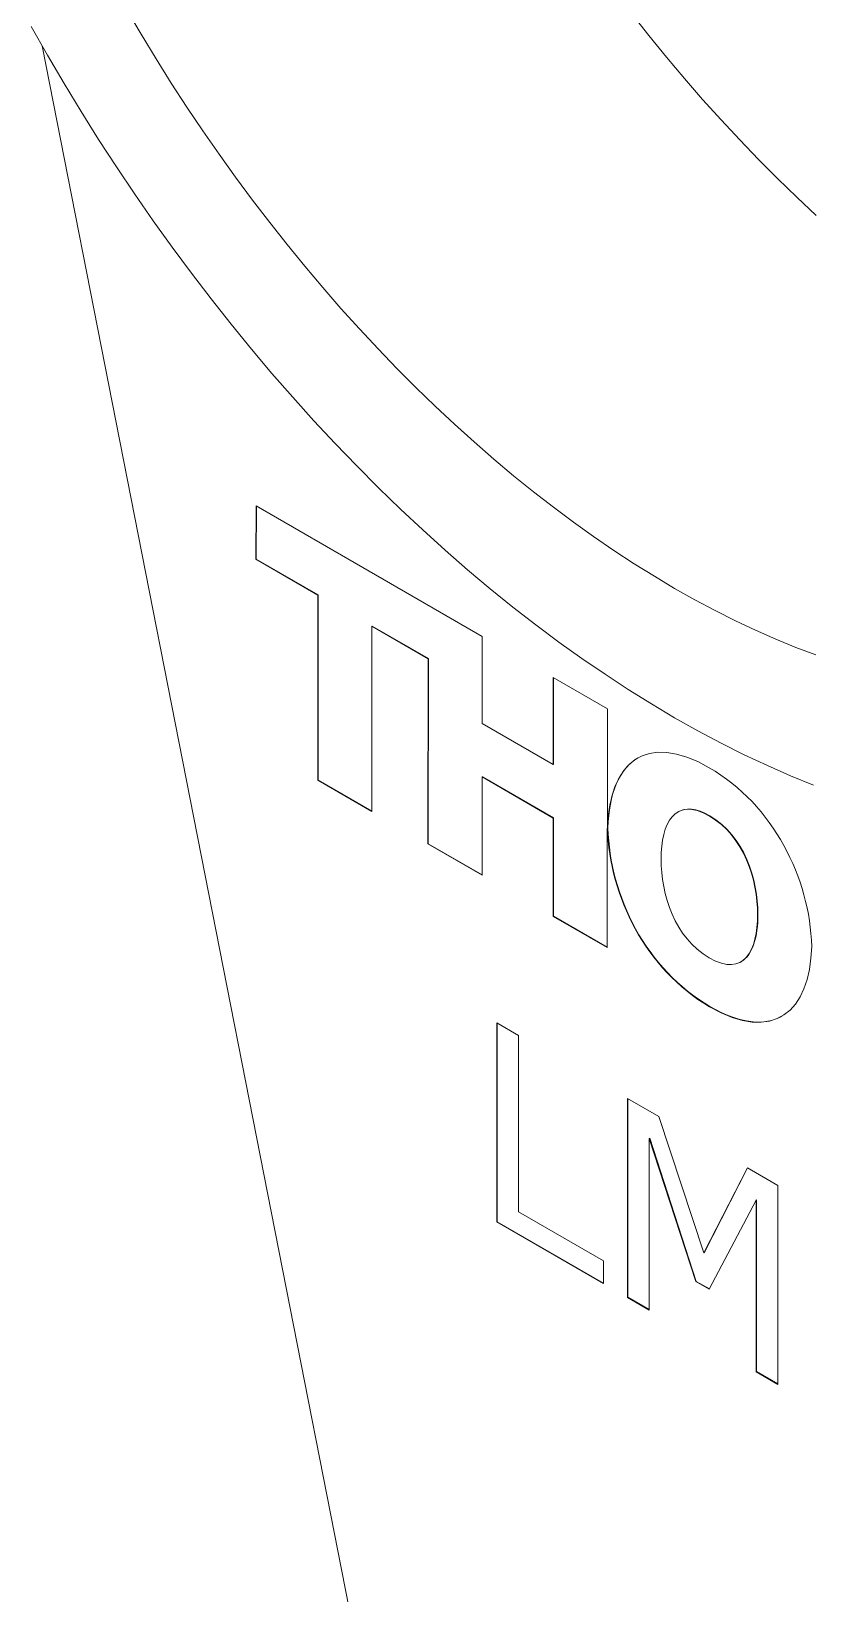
# Model space of a CAD drawing. Header units: inches. Extents: x 0.1 to 10.9, y 0 to 8.5.
# Drawn here: x 9.253 to 9.573, y 6.412 to 7.053 of the extents above; entities that cross this region are included whole.
import ezdxf

# ---------------------------------------------------------------- set-up
doc = ezdxf.new("R2010")
doc.units = ezdxf.units.IN
doc.header["$MEASUREMENT"] = 0

msp = doc.modelspace()

# ---------------------------------------------------------------- linework, layer by layer
at = {"color": 7, "linetype": 'Continuous', "lineweight": 0}
for p, q in [((9.25748, 7.04723), (9.39126, 6.36659)), ((9.34529, 6.8366), (9.3453, 6.85856)), ((9.3453, 6.85856), (9.43812, 6.80494)), ((9.34543, 6.83668), (9.34544, 6.85847)), ((9.34543, 6.83668), (9.34529, 6.8366)), ((9.37071, 6.82192), (9.34529, 6.8366)), ((9.37085, 6.822), (9.34543, 6.83668)), ((9.37069, 6.7459), (9.37071, 6.82192)), ((9.37085, 6.822), (9.37071, 6.82192)), ((9.37083, 6.74599), (9.37085, 6.822)), ((9.3929, 6.8091), (9.39288, 6.73308)), ((9.39304, 6.80918), (9.3929, 6.8091)), ((9.41592, 6.7958), (9.3929, 6.8091)), ((9.41606, 6.79588), (9.39304, 6.80918)), ((9.43812, 6.80494), (9.43811, 6.76926)), ((9.4159, 6.71979), (9.41592, 6.7958)), ((9.41606, 6.79588), (9.41592, 6.7958)), ((9.41604, 6.71987), (9.41606, 6.79588)), ((9.46735, 6.75237), (9.46735, 6.78805)), ((9.46735, 6.78805), (9.48955, 6.77523)), ((9.46749, 6.75246), (9.4675, 6.78797)), ((9.48955, 6.77523), (9.48952, 6.67726)), ((9.43811, 6.76926), (9.46735, 6.75237)), ((9.46749, 6.75246), (9.46735, 6.75237)), ((9.37083, 6.74599), (9.37069, 6.7459)), ((9.39288, 6.73308), (9.37069, 6.7459)), ((9.39288, 6.73325), (9.37083, 6.74599)), ((9.4381, 6.74731), (9.43809, 6.70697)), ((9.43825, 6.74739), (9.4381, 6.74731)), ((9.46734, 6.73042), (9.4381, 6.74731)), ((9.46748, 6.73051), (9.43825, 6.74739)), ((9.51863, 6.73301), (9.51845, 6.73291)), ((9.46733, 6.69008), (9.46734, 6.73042)), ((9.46748, 6.73051), (9.46734, 6.73042)), ((9.46747, 6.69016), (9.46748, 6.73051)), ((9.4898, 6.72634), (9.48965, 6.72626)), ((9.41604, 6.71987), (9.4159, 6.71979)), ((9.43809, 6.70697), (9.4159, 6.71979)), ((9.43809, 6.70713), (9.41604, 6.71987)), ((9.46747, 6.69016), (9.46733, 6.69008)), ((9.48952, 6.67726), (9.46733, 6.69008)), ((9.48952, 6.67742), (9.46747, 6.69016)), ((9.54434, 6.67138), (9.54451, 6.67148)), ((9.44413, 6.64635), (9.45308, 6.64118)), ((9.44413, 6.56469), (9.44413, 6.64635)), ((9.44427, 6.56478), (9.44427, 6.64627)), ((9.45308, 6.64118), (9.45308, 6.56883)), ((9.49783, 6.61535), (9.51074, 6.60789)), ((9.49783, 6.53369), (9.49783, 6.61535)), ((9.49797, 6.53377), (9.49797, 6.61526)), ((9.51074, 6.60789), (9.5292, 6.55197)), ((9.50692, 6.59902), (9.50678, 6.59894)), ((9.50678, 6.59894), (9.50678, 6.52852)), ((9.5259, 6.54023), (9.50678, 6.59894)), ((9.52604, 6.54031), (9.50692, 6.59902)), ((9.5292, 6.55197), (9.54706, 6.58693)), ((9.52934, 6.55205), (9.54714, 6.58688)), ((9.54706, 6.58693), (9.55959, 6.57969)), ((9.55959, 6.57969), (9.55959, 6.49804)), ((9.55064, 6.57362), (9.53138, 6.53706)), ((9.55078, 6.5737), (9.55064, 6.57362)), ((9.55064, 6.50321), (9.55064, 6.57362)), ((9.55078, 6.50329), (9.55078, 6.5737)), ((9.45308, 6.56883), (9.48799, 6.54868)), ((9.44427, 6.56478), (9.44413, 6.56469)), ((9.48799, 6.53938), (9.44413, 6.56469)), ((9.48799, 6.53954), (9.44427, 6.56478)), ((9.48799, 6.54868), (9.48799, 6.53938)), ((9.52934, 6.55205), (9.5292, 6.55197)), ((9.52604, 6.54031), (9.5259, 6.54023)), ((9.53138, 6.53706), (9.5259, 6.54023)), ((9.53145, 6.53719), (9.52604, 6.54031)), ((9.49797, 6.53377), (9.49783, 6.53369)), ((9.50678, 6.52852), (9.49783, 6.53369)), ((9.50678, 6.52869), (9.49797, 6.53377)), ((9.55078, 6.50329), (9.55064, 6.50321)), ((9.55959, 6.49804), (9.55064, 6.50321)), ((9.55959, 6.4982), (9.55078, 6.50329))]:
    msp.add_line(p, q, dxfattribs=at)
at = {"color": 7, "linetype": 'Continuous', "lineweight": 0, "flags": 128}
for points in [[(9.29217, 7.06218), (9.29813, 7.05203), (9.30425, 7.04197), (9.31051, 7.03201), (9.31692, 7.02216), (9.32346, 7.01243), (9.33013, 7.00282), (9.33694, 6.99334), (9.34386, 6.984), (9.35091, 6.9748), (9.35807, 6.96575), (9.36534, 6.95685), (9.37271, 6.94812), (9.38018, 6.93955), (9.38774, 6.93115), (9.3954, 6.92294), (9.40313, 6.91491), (9.41095, 6.90707), (9.41884, 6.89942), (9.42679, 6.89197), (9.43481, 6.88474), (9.44288, 6.87771), (9.45101, 6.87089), (9.45918, 6.8643), (9.46739, 6.85793), (9.47563, 6.85179), (9.48391, 6.84589), (9.4922, 6.84022), (9.50051, 6.83479), (9.50884, 6.82961), (9.51717, 6.82467), (9.5255, 6.81999), (9.53382, 6.81556), (9.54213, 6.81139), (9.55043, 6.80748), (9.5587, 6.80384), (9.56694, 6.80046), (9.57515, 6.79735)], [(9.57529, 6.9777), (9.56733, 6.98514), (9.55944, 6.99279), (9.55163, 7.00063), (9.54389, 7.00866), (9.53624, 7.01688), (9.52867, 7.02527), (9.5212, 7.03384), (9.51383, 7.04257), (9.50656, 7.05147), (9.4994, 7.06052)], [(9.25301, 7.05514), (9.25967, 7.04342), (9.2665, 7.03179), (9.2735, 7.02028), (9.28066, 7.00888), (9.28799, 6.99761), (9.29548, 6.98647), (9.30312, 6.97548), (9.3109, 6.96463), (9.31883, 6.95394), (9.32689, 6.94341), (9.33509, 6.93305), (9.3434, 6.92287), (9.35184, 6.91287), (9.36039, 6.90307), (9.36905, 6.89346), (9.37781, 6.88406), (9.38666, 6.87487), (9.39561, 6.86589), (9.40463, 6.85714), (9.41374, 6.84862), (9.42291, 6.84034), (9.43215, 6.83229), (9.44145, 6.82449), (9.4508, 6.81695), (9.4602, 6.80966), (9.46963, 6.80263), (9.4791, 6.79588), (9.48859, 6.78939), (9.49811, 6.78318), (9.50763, 6.77724), (9.51717, 6.7716), (9.5267, 6.76624), (9.53623, 6.76117), (9.54574, 6.7564), (9.55523, 6.75193), (9.5647, 6.74775), (9.57413, 6.74389)]]:
    msp.add_lwpolyline(points, dxfattribs=at)
at = {"color": 7, "linetype": 'Continuous', "lineweight": 0}
for points in [[(9.48965, 6.72626), (9.49033, 6.75321), (9.5053, 6.76607), (9.5314, 6.75106)], [(9.4898, 6.72634), (9.49015, 6.7404), (9.49439, 6.75062), (9.50207, 6.75506)], [(9.5314, 6.75106), (9.55763, 6.73596), (9.57273, 6.70565), (9.57344, 6.67774)], [(9.53142, 6.73124), (9.5171, 6.73952), (9.51161, 6.72814), (9.51161, 6.7136)], [(9.53156, 6.73133), (9.52596, 6.73456), (9.52171, 6.73479), (9.51861, 6.733)], [(9.53154, 6.65299), (9.50534, 6.66818), (9.49032, 6.69844), (9.48965, 6.72626)], [(9.53168, 6.65307), (9.50548, 6.66826), (9.49046, 6.69852), (9.4898, 6.72634)], [(9.55122, 6.69072), (9.55122, 6.70526), (9.54574, 6.72297), (9.53142, 6.73124)], [(9.55136, 6.6908), (9.55136, 6.70534), (9.54588, 6.72305), (9.53156, 6.73133)], [(9.51161, 6.7136), (9.5116, 6.69905), (9.51708, 6.68134), (9.5314, 6.67307)], [(9.5314, 6.67307), (9.54573, 6.66479), (9.55121, 6.67617), (9.55122, 6.69072)], [(9.54449, 6.67147), (9.54932, 6.67426), (9.55136, 6.68194), (9.55136, 6.6908)], [(9.57344, 6.67774), (9.57272, 6.65078), (9.55769, 6.63794), (9.53154, 6.65299)], [(9.56126, 6.64914), (9.55419, 6.64505), (9.54421, 6.64586), (9.53168, 6.65307)]]:
    msp.add_open_spline(points, degree=3, dxfattribs=at)

doc.saveas('drawing.dxf')
